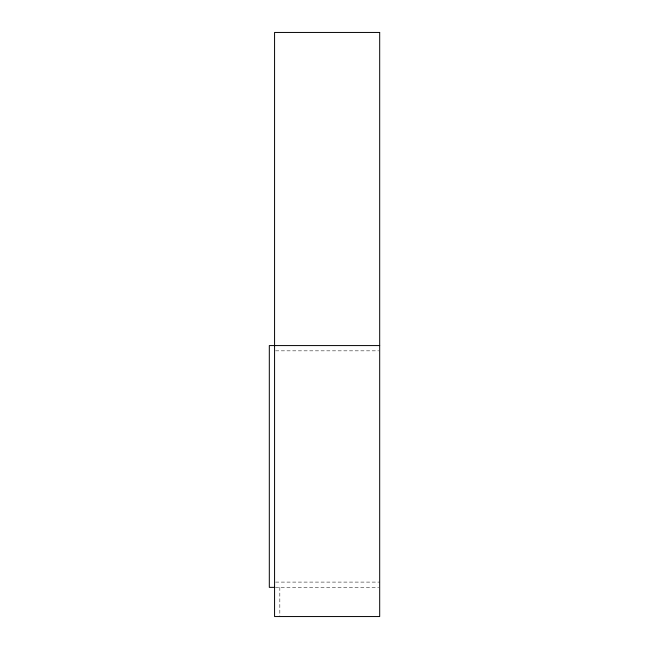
<?xml version="1.0" encoding="UTF-8"?>
<svg xmlns="http://www.w3.org/2000/svg" width="649" height="649" viewBox="0 0 649 649"><rect width="100%" height="100%" fill="white"/><g stroke="black" fill="none" stroke-linecap="round" stroke-linejoin="round"><path stroke-width="0.49" stroke-dasharray="3.25 2.43" d="M275.582 350.833L378.675 350.833M275.582 582.096L379.689 582.096M275.444 587.353L378.675 587.353M279.824 587.353L279.824 616.55"/><path stroke-width="0.97" d="M379.689 345.576L269.311 345.576L269.311 587.353L274.568 587.353M379.689 32.45L274.568 32.45L274.568 616.55L379.689 616.55L379.689 32.45"/></g></svg>
